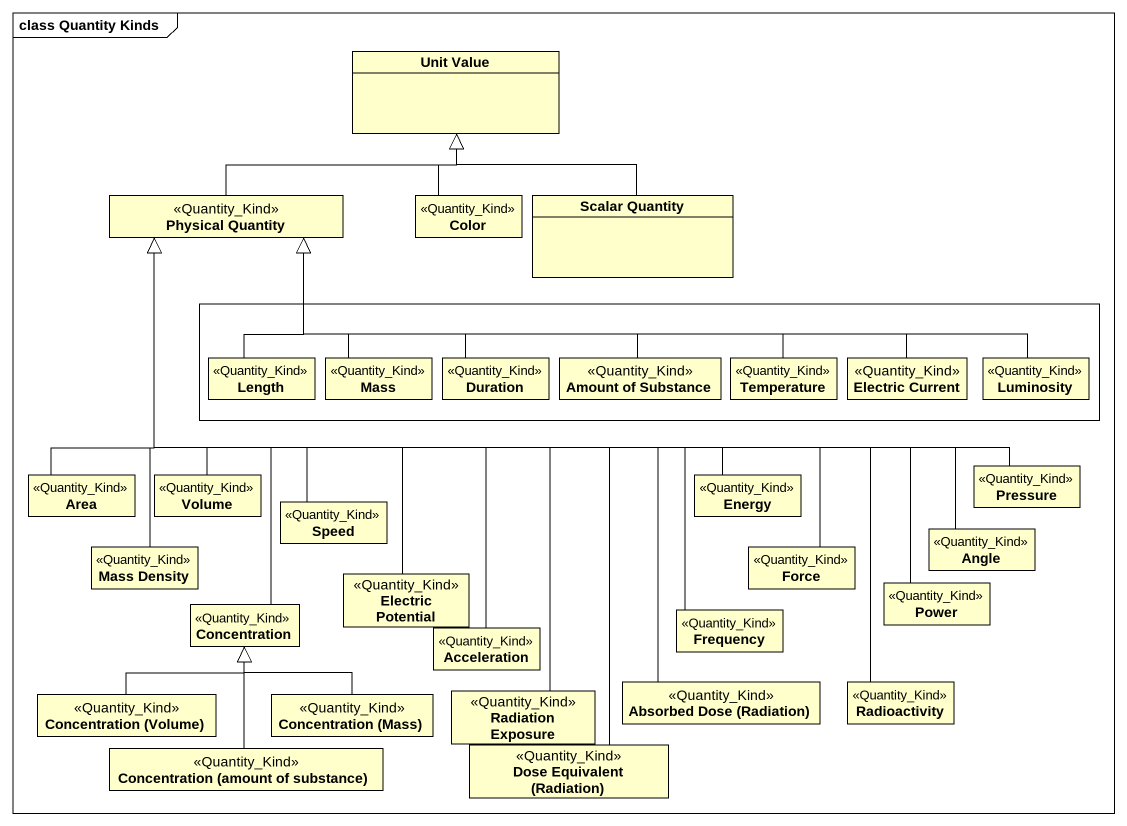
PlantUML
@startuml
mainframe class Quantity Kinds
hide circle
hide empty members
class "Unit Value" as Unit_Value
class "Physical Quantity" as Physical_Quantity <<Quantity_Kind>>
class Color <<Quantity_Kind>>
class "Scalar Quantity" as Scalar_Quantity
rectangle " " as rectangle1 {
  class Length <<Quantity_Kind>>
  class Mass <<Quantity_Kind>>
  class Duration <<Quantity_Kind>>
  class "Amount of Substance" as Amount_of_Substance <<Quantity_Kind>>
  class Temperature <<Quantity_Kind>>
  class "Electric Current" as Electric_Current <<Quantity_Kind>>
  class Luminosity <<Quantity_Kind>>
}
class Area <<Quantity_Kind>>
class Volume <<Quantity_Kind>>
class Speed <<Quantity_Kind>>
class Energy <<Quantity_Kind>>
class Pressure <<Quantity_Kind>>
class "Mass Density" as Mass_Density <<Quantity_Kind>>
class "Electric Potential" as Electric_Potential <<Quantity_Kind>>
class Force <<Quantity_Kind>>
class Angle <<Quantity_Kind>>
class Concentration <<Quantity_Kind>>
class Acceleration <<Quantity_Kind>>
class Frequency <<Quantity_Kind>>
class Power <<Quantity_Kind>>
class "Absorbed Dose (Radiation)" as Absorbed_Dose_Radiation <<Quantity_Kind>>
class Radioactivity <<Quantity_Kind>>
class "Concentration (Volume)" as Concentration_Volume <<Quantity_Kind>>
class "Concentration (Mass)" as Concentration_Mass <<Quantity_Kind>>
class "Radiation Exposure" as Radiation_Exposure <<Quantity_Kind>>
class "Dose Equivalent (Radiation)" as Dose_Equivalent_Radiation <<Quantity_Kind>>
class "Concentration (amount of substance)" as Concentration_amount_of <<Quantity_Kind>>
Physical_Quantity -right-|> Unit_Value
Color -up-|> Unit_Value
Scalar_Quantity -up-|> Unit_Value
Length -up-|> Physical_Quantity
Mass -up-|> Physical_Quantity
Duration -up-|> Physical_Quantity
Amount_of_Substance -left-|> Physical_Quantity
Temperature -left-|> Physical_Quantity
Electric_Current -left-|> Physical_Quantity
Luminosity -left-|> Physical_Quantity
Area -up-|> Physical_Quantity
Volume -up-|> Physical_Quantity
Speed -up-|> Physical_Quantity
Energy -left-|> Physical_Quantity
Pressure -left-|> Physical_Quantity
Mass_Density -up-|> Physical_Quantity
Electric_Potential -up-|> Physical_Quantity
Force -up-|> Physical_Quantity
Angle -left-|> Physical_Quantity
Concentration -up-|> Physical_Quantity
Acceleration -up-|> Physical_Quantity
Frequency -up-|> Physical_Quantity
Power -left-|> Physical_Quantity
Absorbed_Dose_Radiation -up-|> Physical_Quantity
Radioactivity -up-|> Physical_Quantity
Concentration_Volume -up-|> Concentration
Concentration_Mass -up-|> Concentration
Radiation_Exposure -up-|> Physical_Quantity
Dose_Equivalent_Radiation -up-|> Physical_Quantity
Concentration_amount_of -up-|> Concentration
@enduml
